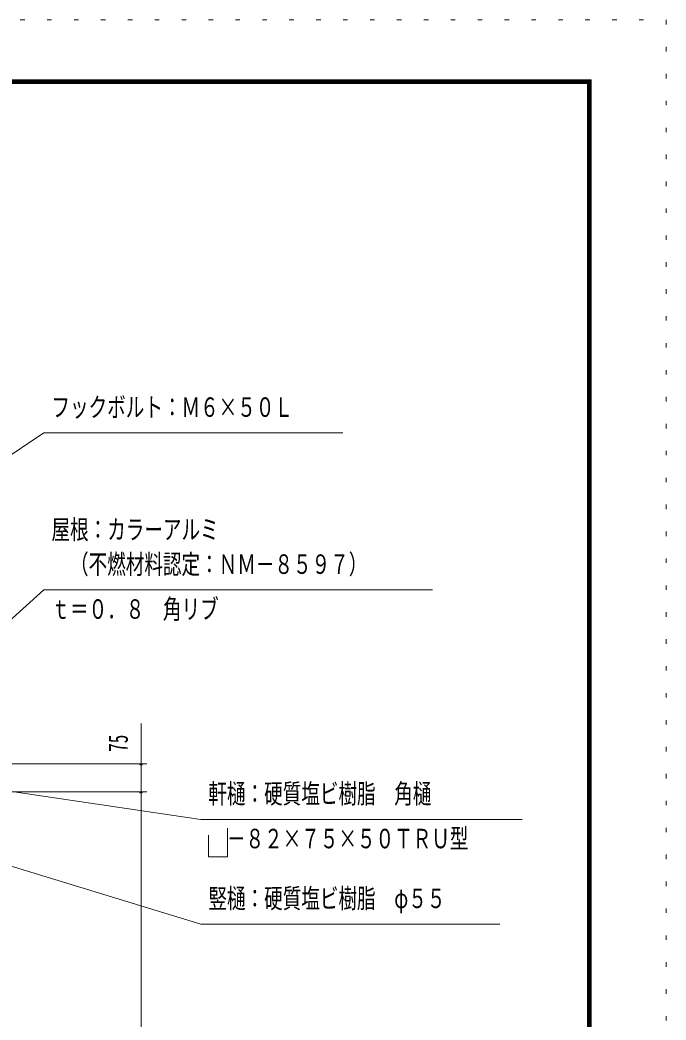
# Model space of a CAD drawing. Units: millimetres, scale not verified. Extents: x -25848 to 25858, y -10500 to 10500.
# Drawn here: x 21536 to 25858, y 3814 to 10500 of the extents above; entities that cross this region are included whole.
import ezdxf
from ezdxf.enums import TextEntityAlignment as Align

# ---------------------------------------------------------------- set-up
doc = ezdxf.new("R2010")
doc.units = ezdxf.units.MM
doc.header["$LTSCALE"] = 60
doc.linetypes.add('USER4', pattern=[3, 0.5, -2.5])
for name, color, linetype, lineweight in [('0-A_2-52DIM', 3, 'Continuous', 18), ('0-C_F-F', 5, 'Continuous', 18), ('0-D_F-E_J_ADD', 5, 'USER4', 18)]:
    doc.layers.add(name, color=color, linetype=linetype, lineweight=lineweight)
doc.styles.add('ＭＳ ゴシック', font='')
doc.styles.get('ＭＳ ゴシック').set_extended_font_data('MS Gothic')

msp = doc.modelspace()

# ---------------------------------------------------------------- linework, layer by layer
at = {"layer": '0-A_2-52DIM'}
for p, q in [((21696.65, 7739.93), (19307.62, 6145.67)), ((23696.65, 7739.93), (21696.65, 7739.93)), ((21696.65, 6689.93), (20539.96, 5662.5)), ((21696.65, 6689.93), (24296.65, 6689.93)), ((22346.65, -900.07), (22346.65, 5797.43)), ((21171.65, 5527.43), (22384.15, 5527.43)), ((22356.65, 5527.43), (22336.65, 5527.43)), ((22746.65, 5155.49), (21090.37, 5398.16)), ((21089.15, 5339.93), (22384.15, 5339.93)), ((22356.65, 5339.93), (22336.65, 5339.93)), ((22746.65, 5155.49), (24896.65, 5155.49)), ((22796.65, 4905.5), (22796.65, 5049.85)), ((22746.65, 4455.51), (21010.52, 4984.1)), ((22746.65, 4455.51), (24746.64, 4455.51))]:
    msp.add_line(p, q, dxfattribs=at)
msp.add_lwpolyline([(22796.65, 4905.5), (22925.43, 4905.5), (22925.43, 5096.93)], dxfattribs=at)
for centre in [(22346.65, 5527.43), (22346.65, 5339.93)]:
    msp.add_arc(centre, 10, 180, 0, dxfattribs=at)
at = {"layer": '0-C_F-F'}
for p, q in [((-3341.94, 10100), (25358.06, 10100)), ((-3339.44, 10097.5), (25355.56, 10097.5)), ((25355.56, -9997.5), (25355.56, 10097.5)), ((25358.06, -10000), (25358.06, 10100)), ((-3336.94, 10095), (25353.06, 10095)), ((-3334.44, 10092.5), (25350.56, 10092.5)), ((-3331.94, 10090), (25348.06, 10090)), ((-3329.44, 10087.5), (25345.56, 10087.5)), ((-3326.94, 10085), (25343.06, 10085)), ((-3324.44, 10082.5), (25340.56, 10082.5)), ((-3321.94, 10080), (25338.06, 10080)), ((-3319.44, 10077.5), (25335.56, 10077.5)), ((-3316.94, 10075), (25333.06, 10075)), ((25335.56, -9977.5), (25335.56, 10077.5)), ((25338.06, -9980), (25338.06, 10080)), ((25340.56, -9982.5), (25340.56, 10082.5)), ((25345.56, -9987.5), (25345.56, 10087.5)), ((25350.56, -9992.5), (25350.56, 10092.5))]:
    msp.add_line(p, q, dxfattribs=at)
for points in [[(-3336.94, 10095), (-3336.94, -9995), (25353.06, -9995), (25353.06, 10095)], [(-3331.94, 10090), (-3331.94, -9990), (25348.06, -9990), (25348.06, 10090)], [(-3326.94, 10085), (-3326.94, -9985), (25343.06, -9985), (25343.06, 10085)], [(-3316.94, 10075), (-3316.94, -9975), (25333.06, -9975), (25333.06, 10075)]]:
    msp.add_lwpolyline(points, dxfattribs=at)
at = {"layer": '0-D_F-E_J_ADD'}
msp.add_line((25858.06, 10500), (25858.06, -10500), dxfattribs=at)
msp.add_lwpolyline([(-3841.94, -10500), (-3841.94, 10500), (25858.06, 10500)], dxfattribs=at)

# ---------------------------------------------------------------- texts
at = {"layer": '0-A_2-52DIM', "color": 7, "style": 'ＭＳ ゴシック', "width": 0.7}
for s, p in [('フックボルト：Ｍ６×５０Ｌ', (21746.65, 7807.69)), ('屋根：カラーアルミ', (21746.65, 6989.61)), ('\u3000（不燃材料認定：ＮＭ－８５９７）', (21746.65, 6757.69)), ('ｔ＝０．８\u3000角リブ', (21746.65, 6457.69)), ('軒樋：硬質塩ビ樹脂\u3000角樋', (22796.65, 5223.26)), ('\u3000－８２×７５×５０ＴＲＵ型', (22796.65, 4923.26)), ('竪樋：硬質塩ビ樹脂\u3000φ５５', (22796.65, 4523.27))]:
    msp.add_text(s, height=130.2, dxfattribs=at).set_placement(p, align=Align.BOTTOM_LEFT)
at = {"layer": '0-A_2-52DIM', "color": 7, "style": 'ＭＳ ゴシック', "width": 0.65}
msp.add_text('75', height=130.2, rotation=90, dxfattribs=at).set_placement((22296.65, 5606.89), align=Align.BOTTOM_LEFT)

doc.saveas('drawing.dxf')
